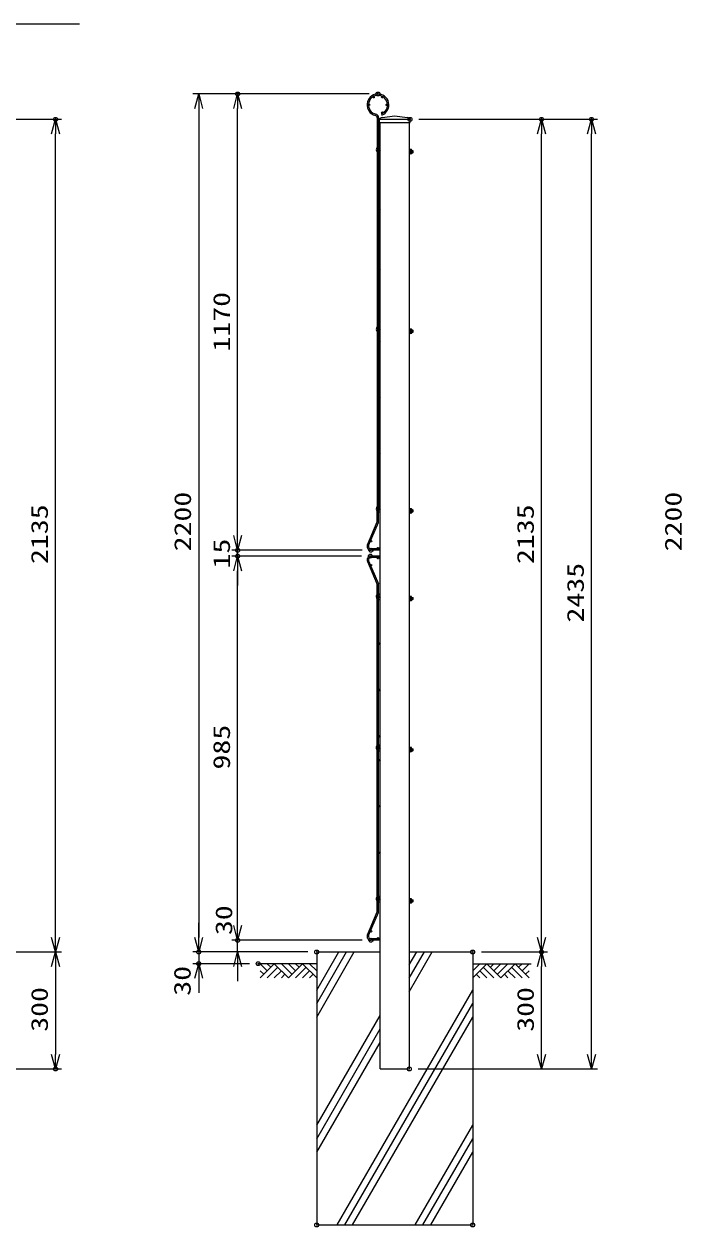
# Model space of a CAD drawing. Units: millimetres, scale not verified. Extents: x -6312 to 6312, y -4455 to 4455.
# Drawn here: x -3058 to -1371, y -1642 to 1442 of the extents above; entities that cross this region are included whole.
import ezdxf
from ezdxf.enums import TextEntityAlignment as Align

# ---------------------------------------------------------------- set-up
doc = ezdxf.new("R2010")
doc.units = ezdxf.units.MM
doc.header["$LTSCALE"] = 20
doc.header["$PDMODE"] = 32
doc.header["$PDSIZE"] = 10
for name, color, linetype, lineweight in [('0-2_0', 7, 'Continuous', 25), ('0-7_LAYER03', 7, 'Continuous', 25), ('0-8_EXTCNT-LMEC0', 4, 'Continuous', 25), ('0-D_LAYER12', 3, 'Continuous', 25)]:
    doc.layers.add(name, color=color, linetype=linetype, lineweight=lineweight)
doc.layers.add('0-3_DEFPOINTS', color=7, linetype='Continuous')
doc.styles.add('ＭＳ ゴシック', font='')
doc.styles.get('ＭＳ ゴシック').set_extended_font_data('MS Gothic')

# ---------------------------------------------------------------- blocks, each defined once
blk = doc.blocks.new('_Open30')
at = {"layer": '0-2_0', "color": 2}
blk.add_line((0, 0), (-20, 0), dxfattribs=at)
blk.add_lwpolyline([(-20, 5.36), (0, 0), (-20, -5.36)], dxfattribs=at)

msp = doc.modelspace()

# ---------------------------------------------------------------- linework, layer by layer
at = {"layer": '0-2_0', "color": 1}
for p, q in [((-2172.79, 1262.66), (-2624.76, 1262.66)), ((-2172.79, 1262.66), (-2524.96, 1262.66)), ((-3602.05, 1197.66), (-2961.78, 1197.66)), ((-2045.64, 1197.66), (-1587.86, 1197.66)), ((-2045.64, 1197.66), (-1716.01, 1197.66)), ((-2190.79, 92.66), (-2524.96, 92.66)), ((-2190.79, 92.66), (-2524.96, 92.66)), ((-2192.11, 77.66), (-2524.96, 77.66)), ((-2192.11, 77.66), (-2524.96, 77.66)), ((-2190.79, -907.34), (-2524.96, -907.34)), ((-2190.79, -907.34), (-2524.96, -907.34)), ((-3441.3, -937.34), (-2961.78, -937.34)), ((-3441.3, -937.34), (-2961.78, -937.34)), ((-2329.89, -937.34), (-2624.76, -937.34)), ((-2329.89, -937.34), (-2624.76, -937.34)), ((-2329.89, -937.34), (-2524.96, -937.34)), ((-1884.89, -937.34), (-1716.01, -937.34)), ((-1884.89, -937.34), (-1716.01, -937.34)), ((-2479.89, -967.34), (-2624.76, -967.34)), ((-3603.8, -1237.34), (-2961.78, -1237.34)), ((-2047.39, -1237.34), (-1587.86, -1237.34)), ((-2047.39, -1237.34), (-1716.01, -1237.34))]:
    msp.add_line(p, q, dxfattribs=at)
at = {"layer": '0-2_0', "color": 2}
for p, q in [((-2609.76, 1225.16), (-2609.76, -899.84)), ((-2509.96, 130.16), (-2509.96, 1225.16)), ((-2976.78, -899.84), (-2976.78, 1160.16)), ((-1731.01, -899.84), (-1731.01, 1160.16)), ((-1602.86, -1199.84), (-1602.86, 1160.16)), ((-2509.96, 130.16), (-2509.96, 167.66)), ((-2509.96, 77.66), (-2509.96, 92.66)), ((-2509.96, -869.84), (-2509.96, 40.16)), ((-2509.96, 40.16), (-2509.96, 2.66)), ((-2509.96, -869.84), (-2509.96, -832.34)), ((-2609.76, -899.84), (-2609.76, -862.34)), ((-2509.96, -937.34), (-2509.96, -907.34)), ((-2609.76, -937.34), (-2609.76, -967.34)), ((-2976.78, -974.84), (-2976.78, -1199.84)), ((-2509.96, -974.84), (-2509.96, -1012.34)), ((-1731.01, -1199.84), (-1731.01, -974.84)), ((-2609.76, -1004.84), (-2609.76, -1042.34))]:
    msp.add_line(p, q, dxfattribs=at)
at = {"layer": '0-2_0', "color": 3}
for p, q in [((-2141.45, 1211.92), (-2140.14, 1208.57)), ((-2152.09, 1201.25), (-2152.09, 1118.66)), ((-2148.49, 1201.25), (-2148.49, 1118.66)), ((-2152.09, 1118.66), (-2152.09, 197.66)), ((-2148.49, 1118.66), (-2148.49, 197.66)), ((-2152.09, 167.72), (-2152.09, 197.66)), ((-2148.49, 167.72), (-2148.49, 197.66)), ((-2177.5, 106.57), (-2152.6, 165.22)), ((-2174.18, 105.16), (-2149.29, 163.82)), ((-2146.49, 96.26), (-2168.29, 96.26)), ((-2146.49, 92.66), (-2168.29, 92.66)), ((-2146.49, 96.26), (-2146.49, 92.66)), ((-2177.5, 63.76), (-2152.6, 5.1)), ((-2174.18, 65.16), (-2149.29, 6.51)), ((-2146.49, 77.66), (-2168.29, 77.66)), ((-2146.49, 77.66), (-2168.29, 77.66)), ((-2146.49, 74.06), (-2168.29, 74.06)), ((-2146.49, 74.06), (-2168.29, 74.06)), ((-2146.49, 74.06), (-2146.49, 77.66)), ((-2152.09, -832.28), (-2152.09, 2.6)), ((-2148.49, -832.28), (-2148.49, 2.6)), ((-2177.5, -893.43), (-2152.6, -834.78)), ((-2174.18, -894.84), (-2149.29, -836.18)), ((-2146.49, -903.74), (-2168.29, -903.74)), ((-2146.49, -907.34), (-2168.29, -907.34)), ((-2146.49, -903.74), (-2146.49, -907.34))]:
    msp.add_line(p, q, dxfattribs=at)
at = {"layer": '0-2_0'}
for p, q in [((-2146.64, 1197.66), (-2068.14, 1197.66)), ((-2146.64, 1189.66), (-2146.64, 1197.66)), ((-2146.64, 1189.66), (-2068.14, 1189.66)), ((-2144.89, -1237.34), (-2144.89, 1189.66)), ((-2069.89, 1189.66), (-2069.89, -1237.34)), ((-2068.14, 1189.66), (-2068.14, 1197.66)), ((-2152.92, 1124.56), (-2152.09, 1125.66)), ((-2145.79, 1125.38), (-2148.49, 1127.41)), ((-2148.49, 1121.79), (-2145.79, 1125.38)), ((-2146.69, 1117.26), (-2144.89, 1117.26)), ((-2146.69, 1112.06), (-2144.89, 1112.06)), ((-2069.44, 1121.16), (-2069.44, 1108.16)), ((-2069.44, 1121.16), (-2068.64, 1121.16)), ((-2068.64, 1121.16), (-2068.64, 1108.16)), ((-2063.94, 1120.19), (-2068.08, 1120.19)), ((-2063.94, 1117.43), (-2068.08, 1117.43)), ((-2063.94, 1111.9), (-2068.08, 1111.9)), ((-2063.44, 1118.82), (-2063.44, 1110.32)), ((-2063.44, 1117.26), (-2060.65, 1117.26)), ((-2063.44, 1116.66), (-2060.23, 1116.66)), ((-2063.44, 1112.66), (-2060.23, 1112.66)), ((-2063.44, 1112.06), (-2060.65, 1112.06)), ((-2060.65, 1117.26), (-2060.65, 1112.06)), ((-2069.44, 1108.16), (-2068.64, 1108.16)), ((-2068.64, 1108.16), (-2068.08, 1109.14)), ((-2063.94, 1109.14), (-2068.08, 1109.14)), ((-2152.92, 664.06), (-2152.09, 665.16)), ((-2145.79, 664.88), (-2148.49, 666.91)), ((-2148.49, 661.29), (-2145.79, 664.88)), ((-2146.69, 656.76), (-2144.89, 656.76)), ((-2146.69, 651.56), (-2144.89, 651.56)), ((-2069.44, 660.66), (-2069.44, 647.66)), ((-2069.44, 660.66), (-2068.64, 660.66)), ((-2068.64, 660.66), (-2068.64, 647.66)), ((-2068.64, 647.66), (-2068.08, 648.64)), ((-2063.94, 659.69), (-2068.08, 659.69)), ((-2063.94, 656.93), (-2068.08, 656.93)), ((-2063.94, 651.4), (-2068.08, 651.4)), ((-2063.94, 648.64), (-2068.08, 648.64)), ((-2063.44, 658.32), (-2063.44, 649.82)), ((-2063.44, 656.76), (-2060.65, 656.76)), ((-2063.44, 656.16), (-2060.23, 656.16)), ((-2063.44, 652.16), (-2060.23, 652.16)), ((-2063.44, 651.56), (-2060.65, 651.56)), ((-2060.65, 656.76), (-2060.65, 651.56)), ((-2069.44, 647.66), (-2068.64, 647.66)), ((-2152.92, 203.56), (-2152.09, 204.66)), ((-2148.77, 200.43), (-2145.79, 204.38)), ((-2145.79, 204.38), (-2148.49, 206.41)), ((-2146.69, 196.26), (-2144.89, 196.26)), ((-2146.69, 191.06), (-2144.89, 191.06)), ((-2069.44, 200.16), (-2069.44, 187.16)), ((-2069.44, 200.16), (-2068.64, 200.16)), ((-2069.44, 187.16), (-2068.64, 187.16)), ((-2068.64, 200.16), (-2068.64, 187.16)), ((-2068.64, 187.16), (-2068.08, 188.14)), ((-2063.94, 199.19), (-2068.08, 199.19)), ((-2063.94, 196.43), (-2068.08, 196.43)), ((-2063.94, 190.9), (-2068.08, 190.9)), ((-2063.94, 188.14), (-2068.08, 188.14)), ((-2063.44, 197.82), (-2063.44, 189.32)), ((-2063.44, 196.26), (-2060.65, 196.26)), ((-2063.44, 195.66), (-2060.23, 195.66)), ((-2063.44, 191.66), (-2060.23, 191.66)), ((-2063.44, 191.06), (-2060.65, 191.06)), ((-2060.65, 196.26), (-2060.65, 191.06)), ((-2153.37, -21.44), (-2152.09, -19.75)), ((-2146.24, -20.62), (-2148.49, -18.93)), ((-2148.49, -23.61), (-2146.24, -20.62)), ((-2147.14, -28.74), (-2144.89, -28.74)), ((-2069.89, -24.84), (-2069.89, -37.84)), ((-2069.89, -24.84), (-2069.09, -24.84)), ((-2069.09, -24.84), (-2069.09, -37.84)), ((-2064.39, -25.81), (-2068.53, -25.81)), ((-2064.39, -28.57), (-2068.53, -28.57)), ((-2063.89, -27.18), (-2063.89, -35.68)), ((-2063.89, -28.74), (-2061.1, -28.74)), ((-2063.89, -29.34), (-2060.68, -29.34)), ((-2061.1, -28.74), (-2061.1, -33.94)), ((-2147.14, -33.94), (-2144.89, -33.94)), ((-2069.89, -37.84), (-2069.09, -37.84)), ((-2069.09, -37.84), (-2068.53, -36.86)), ((-2064.39, -34.1), (-2068.53, -34.1)), ((-2064.39, -36.86), (-2068.53, -36.86)), ((-2063.89, -33.34), (-2060.68, -33.34)), ((-2063.89, -33.94), (-2061.1, -33.94)), ((-2153.37, -408.94), (-2152.09, -407.25)), ((-2146.24, -408.12), (-2148.49, -406.43)), ((-2148.49, -411.11), (-2146.24, -408.12)), ((-2147.14, -416.24), (-2144.89, -416.24)), ((-2147.14, -421.44), (-2144.89, -421.44)), ((-2069.89, -412.34), (-2069.89, -425.34)), ((-2069.89, -412.34), (-2069.09, -412.34)), ((-2069.89, -425.34), (-2069.09, -425.34)), ((-2069.09, -412.34), (-2069.09, -425.34)), ((-2069.09, -425.34), (-2068.53, -424.36)), ((-2064.39, -413.31), (-2068.53, -413.31)), ((-2064.39, -416.07), (-2068.53, -416.07)), ((-2064.39, -421.6), (-2068.53, -421.6)), ((-2064.39, -424.36), (-2068.53, -424.36)), ((-2063.89, -414.68), (-2063.89, -423.18)), ((-2063.89, -416.24), (-2061.1, -416.24)), ((-2063.89, -416.84), (-2060.68, -416.84)), ((-2063.89, -420.84), (-2060.68, -420.84)), ((-2063.89, -421.44), (-2061.1, -421.44)), ((-2061.1, -416.24), (-2061.1, -421.44)), ((-2153.37, -796.44), (-2152.09, -794.75)), ((-2146.24, -795.62), (-2148.49, -793.93)), ((-2148.49, -798.61), (-2146.24, -795.62)), ((-2069.89, -799.84), (-2069.89, -812.84)), ((-2069.89, -799.84), (-2069.09, -799.84)), ((-2069.09, -799.84), (-2069.09, -812.84)), ((-2064.39, -800.81), (-2068.53, -800.81)), ((-2147.14, -803.74), (-2144.89, -803.74)), ((-2147.14, -808.94), (-2144.89, -808.94)), ((-2069.89, -812.84), (-2069.09, -812.84)), ((-2069.09, -812.84), (-2068.53, -811.86)), ((-2064.39, -803.57), (-2068.53, -803.57)), ((-2064.39, -809.1), (-2068.53, -809.1)), ((-2064.39, -811.86), (-2068.53, -811.86)), ((-2063.89, -802.18), (-2063.89, -810.68)), ((-2063.89, -803.74), (-2061.1, -803.74)), ((-2063.89, -804.34), (-2060.68, -804.34)), ((-2063.89, -808.34), (-2060.68, -808.34)), ((-2063.89, -808.94), (-2061.1, -808.94)), ((-2061.1, -803.74), (-2061.1, -808.94)), ((-2307.39, -937.34), (-2307.39, -1637.34)), ((-2307.39, -937.34), (-2144.89, -937.34)), ((-2307.39, -1104.31), (-2210.99, -937.34)), ((-2307.39, -1069.67), (-2230.99, -937.34)), ((-2307.39, -1035.03), (-2250.99, -937.34)), ((-2069.89, -937.34), (-1907.39, -937.34)), ((-2069.89, -1039.36), (-2010.99, -937.34)), ((-2069.89, -1004.72), (-2030.99, -937.34)), ((-2069.89, -970.08), (-2050.99, -937.34)), ((-1907.39, -937.34), (-1907.39, -1637.34)), ((-2255.13, -1637.34), (-1907.39, -1035.03)), ((-2235.13, -1637.34), (-1907.39, -1069.67)), ((-2307.39, -1381.44), (-2144.89, -1099.98)), ((-2215.13, -1637.34), (-1907.39, -1104.31)), ((-2307.39, -1416.08), (-2144.89, -1134.62)), ((-2307.39, -1450.72), (-2144.89, -1169.26)), ((-2144.89, -1237.34), (-2069.89, -1237.34)), ((-2055.13, -1637.34), (-1907.39, -1381.44)), ((-2035.13, -1637.34), (-1907.39, -1416.08)), ((-2015.13, -1637.34), (-1907.39, -1450.72)), ((-2307.39, -1637.34), (-1907.39, -1637.34))]:
    msp.add_line(p, q, dxfattribs=at)
for points in [[(-2139.64, 1202.16), (-2107.39, 1206.16), (-2075.14, 1202.16)], [(-2068.64, 1121.16), (-2068.08, 1120.19), (-2068.08, 1109.14)], [(-2068.64, 660.66), (-2068.08, 659.69), (-2068.08, 648.64)], [(-2068.64, 200.16), (-2068.08, 199.19), (-2068.08, 188.14)], [(-2069.09, -24.84), (-2068.53, -25.81), (-2068.53, -36.86)], [(-2069.09, -412.34), (-2068.53, -413.31), (-2068.53, -424.36)], [(-2069.09, -799.84), (-2068.53, -800.81), (-2068.53, -811.86)]]:
    msp.add_lwpolyline(points, dxfattribs=at)
at = {"layer": '0-2_0', "color": 3}
for centre in [(-2172.89, 1234.66), (-2161.59, 1254.23), (-2138.99, 1254.23), (-2127.69, 1234.66), (-2138.99, 1215.09), (-2146.69, 1118.66), (-2146.69, 965.16), (-2146.69, 811.66), (-2146.69, 658.16), (-2146.69, 628.16), (-2146.69, 484.66), (-2146.69, 341.16), (-2146.69, 197.66), (-2167.76, 115.69), (-2149.99, 98.06), (-2149.99, 72.26), (-2167.76, 54.64), (-2146.69, -27.34), (-2146.69, -146.84), (-2146.69, -265.64), (-2146.69, -384.34), (-2146.69, -414.84), (-2146.69, -445.34), (-2146.69, -563.64), (-2146.69, -682.84), (-2146.69, -802.34), (-2167.76, -884.31), (-2149.99, -901.94)]:
    msp.add_circle(centre, 1.8, dxfattribs=at)
for centre, radius, start, end in [((-2150.29, 1234.66), 28, 291.25, 256.20952), ((-2150.29, 1234.66), 24.4, 291.25, 256.20952), ((-2158.49, 1201.25), 6.4, 0, 76.20952), ((-2158.49, 1201.25), 10, 0, 76.20952), ((-2158.49, 167.72), 6.4, 337, 0), ((-2158.49, 167.72), 10, 337, 0), ((-2168.29, 102.66), 10, 157, 270), ((-2168.29, 102.66), 6.4, 157, 270), ((-2168.29, 67.66), 10, 90, 203), ((-2168.29, 67.66), 6.4, 90, 203), ((-2158.49, 2.6), 6.4, 0, 23), ((-2158.49, 2.6), 10, 0, 23), ((-2158.49, -832.28), 6.4, 337, 0), ((-2158.49, -832.28), 10, 337, 0), ((-2168.29, -897.34), 10, 157, 270), ((-2168.29, -897.34), 6.4, 157, 270)]:
    msp.add_arc(centre, radius, start, end, dxfattribs=at)
at = {"layer": '0-2_0'}
for centre, radius, start, end in [((-2138.82, 1193.19), 9.01, 95.23153, 150.23892), ((-2075.96, 1193.19), 9.01, 29.76108, 84.76847), ((-2146.69, 1119.86), 7.8, 143, 226.18694), ((-2146.69, 1119.86), 2.6, 226.18694, 270), ((-2146.69, 1119.86), 7.8, 256.65764, 270), ((-2068.1, 1111.88), 0.031, 40.87793, 319.12207), ((-2068.77, 1110.5), 1.53, 296.8485, 64.13989), ((-2068.8, 1118.81), 1.56, 297.51974, 62.48026), ((-2072.29, 1114.64), 5.04, 326.51716, 33.48284), ((-2065.6, 1118.81), 2.16, 320.19668, 39.80332), ((-2071.32, 1114.66), 7.88, 339.48158, 20.51842), ((-2063.94, 1111.9), 1.6998463427518892e-12, 159.43028, 156.8643), ((-2065.56, 1110.52), 2.13, 319.53759, 40.46241), ((-2063.69, 1114.66), 4, 319.4584, 40.5416), ((-2146.69, 659.36), 7.8, 143, 226.18694), ((-2146.69, 659.36), 2.6, 226.18694, 270), ((-2146.69, 659.36), 7.8, 256.65764, 270), ((-2068.1, 651.38), 0.031, 40.87793, 319.12207), ((-2068.77, 650), 1.53, 296.8485, 64.13989), ((-2068.8, 658.31), 1.56, 297.51974, 62.48026), ((-2072.29, 654.14), 5.04, 326.51716, 33.48284), ((-2065.6, 658.31), 2.16, 320.19668, 39.80332), ((-2071.32, 654.16), 7.88, 339.48158, 20.51842), ((-2063.94, 651.4), 1.6998463427518892e-12, 159.43028, 156.8643), ((-2065.56, 650.02), 2.13, 319.53759, 40.46241), ((-2063.69, 654.16), 4, 319.4584, 40.5416), ((-2146.69, 198.86), 7.8, 143, 226.18694), ((-2146.69, 198.86), 2.6, 226.18694, 270), ((-2146.69, 198.86), 7.8, 256.65764, 270), ((-2068.1, 190.88), 0.031, 40.87793, 319.12207), ((-2068.77, 189.5), 1.53, 296.8485, 64.13989), ((-2068.8, 197.81), 1.56, 297.51974, 62.48026), ((-2072.29, 193.64), 5.04, 326.51716, 33.48284), ((-2065.6, 197.81), 2.16, 320.19668, 39.80332), ((-2071.32, 193.66), 7.88, 339.48158, 20.51842), ((-2063.94, 190.9), 1.6998463427518892e-12, 159.43028, 156.8643), ((-2065.56, 189.52), 2.13, 319.53759, 40.46241), ((-2063.69, 193.66), 4, 319.4584, 40.5416), ((-2147.14, -26.14), 7.8, 143, 230.60854), ((-2147.14, -26.14), 2.6, 238.71933, 270), ((-2069.25, -27.19), 1.56, 297.51974, 62.48026), ((-2072.74, -31.36), 5.04, 326.51716, 33.48284), ((-2066.05, -27.19), 2.16, 320.19668, 39.80332), ((-2071.77, -31.34), 7.88, 339.48158, 20.51842), ((-2064.14, -31.34), 4, 319.4584, 40.5416), ((-2147.14, -26.14), 7.8, 260.03323, 270), ((-2068.55, -34.12), 0.031, 40.87793, 319.12207), ((-2069.22, -35.5), 1.53, 296.8485, 64.13989), ((-2064.39, -34.1), 1.6998463427518892e-12, 159.43028, 156.8643), ((-2066.01, -35.48), 2.13, 319.53759, 40.46241), ((-2147.14, -413.64), 7.8, 143, 230.60854), ((-2147.14, -413.64), 2.6, 238.71933, 270), ((-2147.14, -413.64), 7.8, 260.03323, 270), ((-2068.55, -421.62), 0.031, 40.87793, 319.12207), ((-2069.22, -423), 1.53, 296.8485, 64.13989), ((-2069.25, -414.69), 1.56, 297.51974, 62.48026), ((-2072.74, -418.86), 5.04, 326.51716, 33.48284), ((-2066.05, -414.69), 2.16, 320.19668, 39.80332), ((-2071.77, -418.84), 7.88, 339.48158, 20.51842), ((-2064.39, -421.6), 1.6998463427518892e-12, 159.43028, 156.8643), ((-2066.01, -422.98), 2.13, 319.53759, 40.46241), ((-2064.14, -418.84), 4, 319.4584, 40.5416), ((-2147.14, -801.14), 7.8, 143, 230.60854), ((-2069.25, -802.19), 1.56, 297.51974, 62.48026), ((-2066.05, -802.19), 2.16, 320.19668, 39.80332), ((-2147.14, -801.14), 2.6, 238.71933, 270), ((-2147.14, -801.14), 7.8, 260.03323, 270), ((-2068.55, -809.12), 0.031, 40.87793, 319.12207), ((-2069.22, -810.5), 1.53, 296.8485, 64.13989), ((-2072.74, -806.36), 5.04, 326.51716, 33.48284), ((-2071.77, -806.34), 7.88, 339.48158, 20.51842), ((-2064.39, -809.1), 1.6998463427518892e-12, 159.43028, 156.8643), ((-2066.01, -810.48), 2.13, 319.53759, 40.46241), ((-2064.14, -806.34), 4, 319.4584, 40.5416)]:
    msp.add_arc(centre, radius, start, end, dxfattribs=at)
at = {"layer": '0-3_DEFPOINTS'}
for p in [(-2509.96, 1262.66), (-2150.29, 1262.66), (-2976.78, 1197.66), (-2068.14, 1197.66), (-1731.01, 1197.66), (-1602.86, 1197.66), (-2509.96, 92.66), (-2168.29, 92.66), (-2509.96, 77.66), (-2169.61, 77.66), (-2509.96, -907.34), (-2168.29, -907.34), (-2609.76, -937.34), (-2307.39, -937.34), (-1907.39, -937.34), (-1731.01, -937.34), (-2609.76, -967.34), (-2457.39, -967.34), (-2976.78, -1237.34), (-2069.89, -1237.34), (-2307.39, -1637.34), (-1907.39, -1637.34)]:
    msp.add_point(p, dxfattribs=at)
at = {"layer": '0-7_LAYER03'}
for p, q in [((-2307.39, -967.34), (-2457.39, -967.34)), ((-1907.39, -967.34), (-1757.39, -967.34))]:
    msp.add_line(p, q, dxfattribs=at)
at = {"layer": '0-8_EXTCNT-LMEC0'}
for p, q in [((-2434.04, -985.43), (-2452.14, -967.34)), ((-2452.14, -1003.52), (-2415.95, -967.34)), ((-2443.09, -994.48), (-2452.14, -985.43)), ((-2425, -976.38), (-2434.04, -967.34)), ((-2406.9, -976.38), (-2434.04, -1003.52)), ((-2379.76, -1003.52), (-2415.95, -967.34)), ((-2397.86, -985.43), (-2415.95, -1003.52)), ((-2370.72, -994.48), (-2397.86, -967.34)), ((-2361.67, -985.43), (-2379.76, -967.34)), ((-2379.76, -1003.52), (-2343.58, -967.34)), ((-2352.62, -976.38), (-2361.67, -967.34)), ((-2334.53, -976.38), (-2361.67, -1003.52)), ((-2307.39, -1003.52), (-2343.58, -967.34)), ((-2325.49, -985.43), (-2343.58, -1003.52)), ((-2307.39, -985.43), (-2325.49, -967.34)), ((-1907.39, -985.43), (-1889.3, -967.34)), ((-1907.39, -1003.52), (-1871.21, -967.34)), ((-1889.3, -985.43), (-1871.21, -1003.52)), ((-1880.25, -976.38), (-1853.11, -1003.52)), ((-1835.02, -1003.52), (-1871.21, -967.34)), ((-1862.16, -976.38), (-1853.11, -967.34)), ((-1853.11, -985.43), (-1835.02, -967.34)), ((-1844.07, -994.48), (-1816.93, -967.34)), ((-1835.02, -1003.52), (-1798.83, -967.34)), ((-1816.93, -985.43), (-1798.83, -1003.52)), ((-1807.88, -976.38), (-1780.74, -1003.52)), ((-1762.65, -1003.52), (-1798.83, -967.34)), ((-1789.79, -976.38), (-1780.74, -967.34)), ((-1780.74, -985.43), (-1762.65, -967.34)), ((-1771.7, -994.48), (-1762.65, -985.43)), ((-2388.81, -994.48), (-2397.86, -1003.52)), ((-2316.44, -994.48), (-2325.49, -1003.52)), ((-1898.35, -994.48), (-1889.3, -1003.52)), ((-1825.97, -994.48), (-1816.93, -1003.52))]:
    msp.add_line(p, q, dxfattribs=at)
at = {"layer": '0-D_LAYER12', "color": 7}
msp.add_lwpolyline([(-2915.45, 1441.87), (-3469.79, 1441.87), (-3623.47, 1199.35)], dxfattribs=at)

# ---------------------------------------------------------------- block references
at = {"layer": '0-2_0', "xscale": 1.875, "yscale": 1.875}
for p, rotation in [((-2609.76, 1262.66), 90), ((-2509.96, 1262.66), 90), ((-2976.78, 1197.66), 90), ((-1731.01, 1197.66), 90), ((-1602.86, 1197.66), 90), ((-2509.96, 92.66), 270), ((-2509.96, 92.66), 270), ((-2509.96, 77.66), 90), ((-2509.96, 77.66), 90), ((-2509.96, -907.34), 270), ((-2509.96, -907.34), 270), ((-2976.78, -937.34), 270), ((-2609.76, -937.34), 270), ((-2609.76, -937.34), 270), ((-1731.01, -937.34), 270), ((-2976.78, -937.34), 90), ((-2509.96, -937.34), 90), ((-1731.01, -937.34), 90), ((-2609.76, -967.34), 90), ((-2976.78, -1237.34), 270), ((-1731.01, -1237.34), 270), ((-1602.86, -1237.34), 270)]:
    msp.add_blockref('_Open30', p, dxfattribs=dict(at, rotation=rotation))

# ---------------------------------------------------------------- texts
at = {"layer": '0-2_0', "color": 3, "style": 'ＭＳ ゴシック', "width": 1.3}
for s, p in [('1170', (-2516.64, 602.07)), ('2200', (-2616.43, 89.81)), ('2200', (-1358.74, 89.81)), ('2135', (-2983.46, 57.31)), ('2135', (-1737.68, 57.31)), ('15', (-2516.64, 46)), ('2435', (-1609.53, -92.69)), ('985', (-2516.64, -469.48)), ('30', (-2510.85, -894.1)), ('30', (-2617.36, -1049.48)), ('300', (-2983.46, -1141.98)), ('300', (-1737.68, -1141.98))]:
    msp.add_text(s, height=43.26, rotation=90, dxfattribs=at).set_placement(p, align=Align.BOTTOM_LEFT)

doc.saveas('drawing.dxf')
